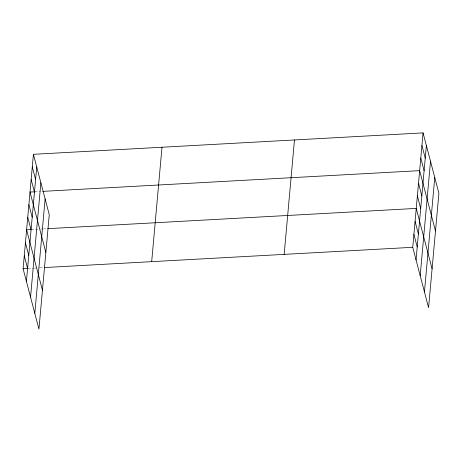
<?xml version="1.0" encoding="UTF-8"?>
<svg xmlns="http://www.w3.org/2000/svg" width="462" height="462" viewBox="0 0 462 462"><rect width="100%" height="100%" fill="white"/><g stroke="black" fill="none" stroke-linecap="round" stroke-linejoin="round"><path stroke-width="0.35" stroke-dasharray="2.31 1.73" d="M34.962 191.794L40.616 191.482M31.555 229.556L40.032 229.088M40.737 229.048L42.856 228.933M43.567 228.892L47.095 228.702M28.043 268.457L33.697 268.145M34.402 268.11L39.351 267.839M40.055 267.798L43.59 267.602"/><path stroke-width="0.69" d="M33.42 154.308L49.261 214.691L38.941 329.111L23.1 268.728L33.42 154.308L423.059 132.889L438.9 193.272L428.58 307.692L412.739 247.309L423.059 132.889M26.421 281.375L36.741 166.955M30.55 297.13L40.87 182.704M34.806 313.357L45.132 198.937M151.68 261.659L162 147.239M284.159 254.377L294.479 139.957M416.054 259.956L426.374 145.536M420.189 275.71L430.509 161.29M424.445 291.944L434.765 177.518M34.962 191.794L30.013 192.065L45.859 252.448M42.735 191.366L419.652 170.645L435.493 231.029M30.85 229.591L26.611 229.828L42.452 290.211M47.805 228.661L416.245 208.408L432.086 268.792M23.1 268.728L28.043 268.457M44.294 267.562L412.739 247.309M421.922 145.472L425.242 158.12M420.79 158.062L424.104 170.709M418.52 183.235L421.835 195.882M417.382 195.819L420.697 208.466M415.078 221.373L418.393 234.02M413.906 234.344L417.226 246.991M32.288 166.892L35.603 179.539M31.15 179.481L34.471 192.128M28.881 204.654L32.196 217.302M27.743 217.238L31.064 229.885M25.439 242.793L28.759 255.44M24.272 255.763L27.587 268.41"/></g></svg>
